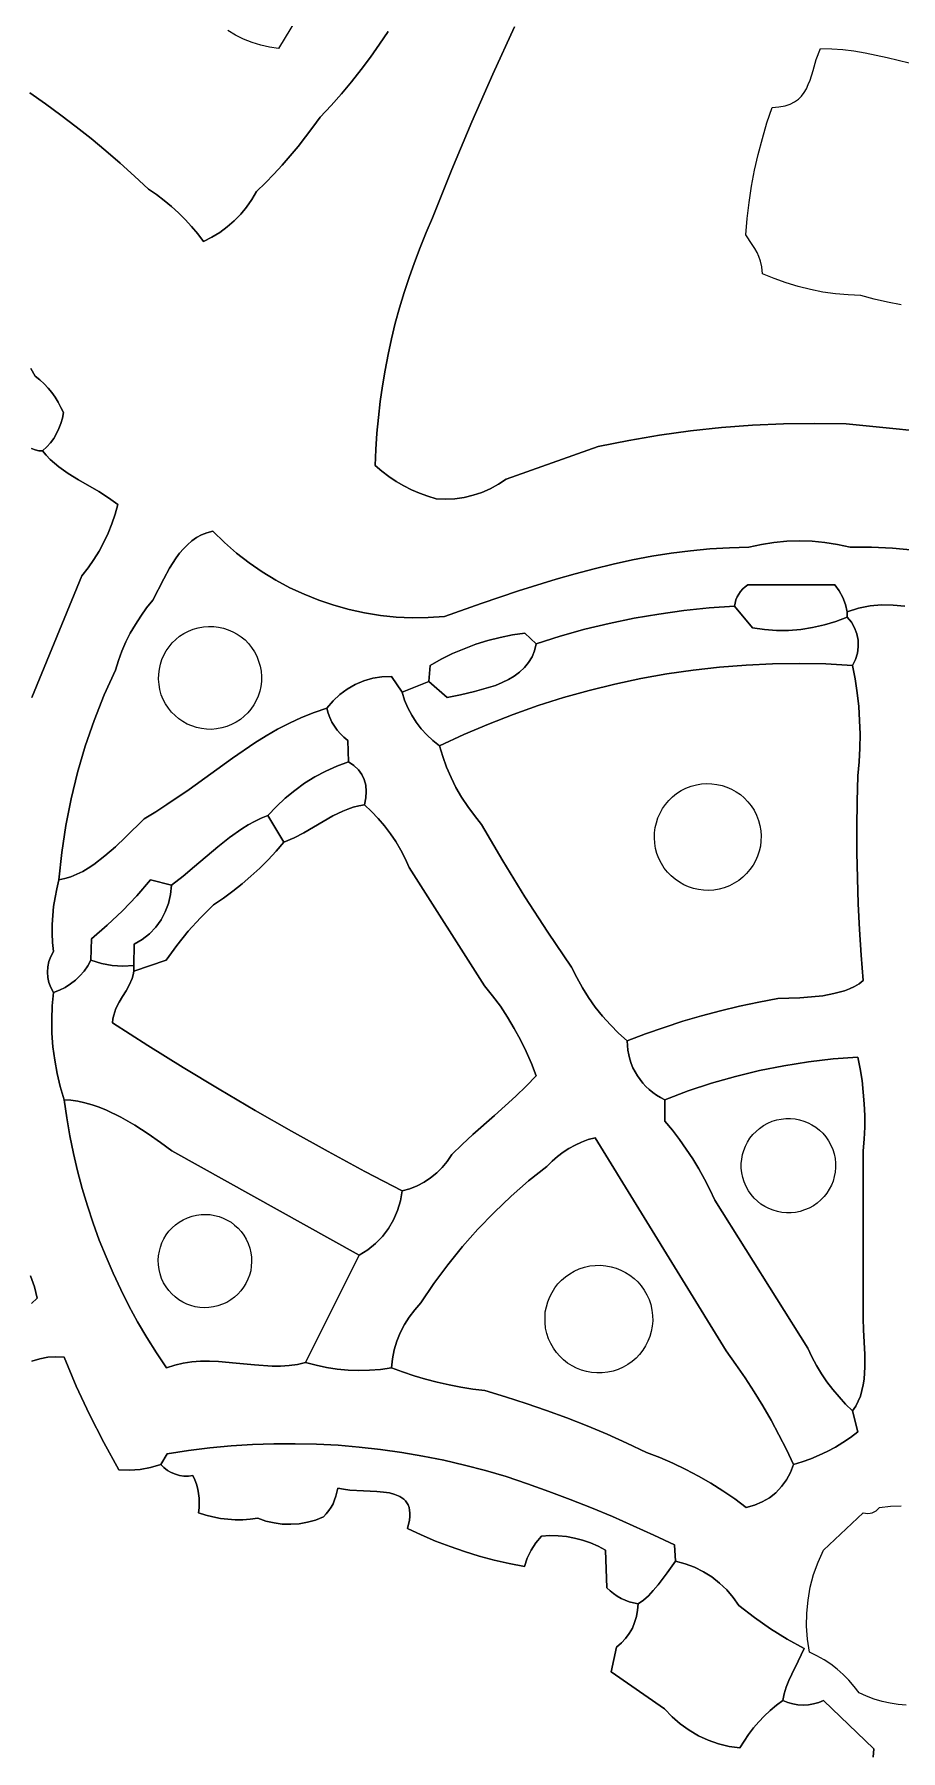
# Model space of a CAD drawing. Header units: inches. Extents: x 36.3 to 71.4, y 17.4 to 61.7.
# Drawn here: x 47.06 to 52.73, y 37.85 to 49.09 of the extents above; entities that cross this region are included whole.
import ezdxf

# ---------------------------------------------------------------- set-up
doc = ezdxf.new("R2010")
doc.units = ezdxf.units.IN
doc.header["$MEASUREMENT"] = 0
doc.layers.add('10_CLOSED_AREAS', color=7, linetype='CONTINUOUS', lineweight=18)
doc.layers.add('20_EXACT_CIRCLES', color=7, linetype='CONTINUOUS', lineweight=18)

msp = doc.modelspace()

# ---------------------------------------------------------------- linework, layer by layer
at = {"layer": '10_CLOSED_AREAS'}
for points in [[(48.857, 49.322), (48.66, 48.994), (48.601, 49.002), (48.543, 49.014), (48.486, 49.032), (48.431, 49.054), (48.378, 49.081), (48.328, 49.112)], [(49.378, 49.105), (49.321, 49.021), (49.262, 48.937), (49.201, 48.855), (49.137, 48.775), (49.071, 48.696), (49.003, 48.619), (48.931, 48.543), (48.885, 48.478), (48.837, 48.414), (48.787, 48.351), (48.736, 48.29), (48.683, 48.23), (48.629, 48.171), (48.573, 48.114), (48.515, 48.058), (48.485, 48.005), (48.45, 47.955), (48.412, 47.908), (48.369, 47.865), (48.324, 47.825), (48.275, 47.789), (48.223, 47.757), (48.169, 47.729), (48.131, 47.779), (48.09, 47.827), (48.048, 47.873), (48.004, 47.917), (47.958, 47.959), (47.91, 47.999), (47.86, 48.037), (47.809, 48.073), (47.717, 48.158), (47.623, 48.242), (47.528, 48.323), (47.432, 48.403), (47.334, 48.48), (47.234, 48.556), (47.133, 48.631), (47.031, 48.703)], [(47.031, 48.703), (47.133, 48.631), (47.234, 48.556), (47.334, 48.48), (47.432, 48.403), (47.528, 48.323), (47.623, 48.242), (47.717, 48.158), (47.809, 48.073), (47.86, 48.037), (47.91, 47.999), (47.958, 47.959), (48.004, 47.917), (48.048, 47.873), (48.09, 47.827), (48.131, 47.779), (48.169, 47.729), (48.223, 47.757), (48.275, 47.789), (48.324, 47.825), (48.369, 47.865), (48.412, 47.908), (48.45, 47.955), (48.485, 48.005), (48.515, 48.058), (48.573, 48.114), (48.629, 48.171), (48.683, 48.23), (48.736, 48.29), (48.787, 48.351), (48.837, 48.414), (48.885, 48.478), (48.931, 48.543), (49.003, 48.619), (49.071, 48.696), (49.137, 48.775), (49.201, 48.855), (49.262, 48.937), (49.321, 49.021), (49.378, 49.105)], [(53.116, 46.462), (52.375, 46.535), (52.17, 46.539), (51.966, 46.536), (51.762, 46.527), (51.559, 46.511), (51.356, 46.49), (51.154, 46.461), (50.953, 46.427), (50.753, 46.387), (50.15, 46.174), (50.099, 46.14), (50.046, 46.111), (49.99, 46.087), (49.933, 46.068), (49.874, 46.054), (49.814, 46.046), (49.753, 46.043), (49.692, 46.046), (49.637, 46.062), (49.583, 46.082), (49.53, 46.104), (49.479, 46.13), (49.429, 46.159), (49.382, 46.191), (49.336, 46.226), (49.292, 46.264), (49.297, 46.369), (49.304, 46.474), (49.313, 46.578), (49.325, 46.682), (49.34, 46.785), (49.357, 46.888), (49.377, 46.991), (49.399, 47.093), (49.424, 47.194), (49.452, 47.295), (49.481, 47.395), (49.514, 47.495), (49.549, 47.593), (49.586, 47.691), (49.626, 47.788), (49.668, 47.884), (49.793, 48.2), (49.924, 48.514), (50.062, 48.826), (50.205, 49.134)], [(50.205, 49.134), (50.062, 48.826), (49.924, 48.514), (49.793, 48.2), (49.668, 47.884), (49.626, 47.788), (49.586, 47.691), (49.549, 47.593), (49.514, 47.495), (49.481, 47.395), (49.452, 47.295), (49.424, 47.194), (49.399, 47.093), (49.377, 46.991), (49.357, 46.888), (49.34, 46.785), (49.325, 46.682), (49.313, 46.578), (49.304, 46.474), (49.297, 46.369), (49.292, 46.264), (49.336, 46.226), (49.382, 46.191), (49.429, 46.159), (49.479, 46.13), (49.53, 46.104), (49.583, 46.082), (49.637, 46.062), (49.692, 46.046), (49.753, 46.043), (49.814, 46.046), (49.874, 46.054), (49.933, 46.068), (49.99, 46.087), (50.046, 46.111), (50.099, 46.14), (50.15, 46.174), (50.753, 46.387), (50.953, 46.427), (51.154, 46.461), (51.356, 46.49), (51.559, 46.511), (51.762, 46.527), (51.966, 46.536), (52.17, 46.539), (52.375, 46.535), (53.116, 46.462)], [(52.735, 47.316), (52.647, 47.333), (52.559, 47.353), (52.472, 47.376), (52.389, 47.38), (52.306, 47.387), (52.224, 47.399), (52.142, 47.415), (52.062, 47.435), (51.983, 47.459), (51.904, 47.487), (51.827, 47.519), (51.823, 47.563), (51.815, 47.6), (51.805, 47.631), (51.793, 47.658), (51.778, 47.684), (51.76, 47.711), (51.718, 47.774), (51.727, 47.88), (51.74, 47.986), (51.756, 48.092), (51.776, 48.196), (51.8, 48.3), (51.827, 48.404), (51.857, 48.506), (51.891, 48.607), (51.936, 48.611), (51.976, 48.618), (52.01, 48.629), (52.038, 48.644), (52.063, 48.661), (52.084, 48.681), (52.101, 48.704), (52.116, 48.729), (52.128, 48.757), (52.14, 48.786), (52.16, 48.85), (52.18, 48.92), (52.207, 48.993), (52.281, 48.991), (52.354, 48.986), (52.427, 48.977), (52.5, 48.965), (52.644, 48.935), (52.788, 48.899)], [(47.037, 46.898), (47.067, 46.848), (47.097, 46.824), (47.124, 46.798), (47.15, 46.77), (47.174, 46.741), (47.196, 46.71), (47.217, 46.678), (47.235, 46.644), (47.251, 46.61), (47.244, 46.574), (47.235, 46.539), (47.222, 46.505), (47.206, 46.472), (47.188, 46.441), (47.166, 46.412), (47.142, 46.385), (47.115, 46.36), (47.139, 46.331), (47.165, 46.303), (47.192, 46.278), (47.221, 46.254), (47.283, 46.21), (47.349, 46.169), (47.482, 46.092), (47.547, 46.052), (47.607, 46.008), (47.589, 45.944), (47.568, 45.882), (47.544, 45.821), (47.516, 45.761), (47.485, 45.703), (47.45, 45.647), (47.412, 45.593), (47.371, 45.541), (47.044, 44.745)], [(47.043, 46.374), (47.066, 46.365), (47.09, 46.36), (47.115, 46.36), (47.142, 46.385), (47.166, 46.412), (47.188, 46.441), (47.206, 46.472), (47.222, 46.505), (47.235, 46.539), (47.244, 46.574), (47.251, 46.61), (47.235, 46.644), (47.217, 46.678), (47.196, 46.71), (47.174, 46.741), (47.15, 46.77), (47.124, 46.798), (47.097, 46.824), (47.067, 46.848), (47.037, 46.898)], [(47.044, 44.745), (47.371, 45.541), (47.412, 45.593), (47.45, 45.647), (47.485, 45.703), (47.516, 45.761), (47.544, 45.821), (47.568, 45.882), (47.589, 45.944), (47.607, 46.008), (47.547, 46.052), (47.482, 46.092), (47.349, 46.169), (47.283, 46.21), (47.221, 46.254), (47.192, 46.278), (47.165, 46.303), (47.139, 46.331), (47.115, 46.36), (47.09, 46.36), (47.066, 46.365), (47.043, 46.374)], [(52.76, 45.342), (52.684, 45.35), (52.608, 45.351), (52.532, 45.344), (52.456, 45.329), (52.382, 45.306), (52.382, 45.271), (52.41, 45.238), (52.431, 45.2), (52.446, 45.161), (52.454, 45.119), (52.455, 45.077), (52.449, 45.035), (52.437, 44.994), (52.417, 44.955), (52.434, 44.866), (52.448, 44.776), (52.458, 44.686), (52.464, 44.595), (52.467, 44.504), (52.466, 44.413), (52.461, 44.323), (52.452, 44.232), (52.447, 44.064), (52.445, 43.896), (52.445, 43.729), (52.449, 43.561), (52.454, 43.393), (52.463, 43.225), (52.474, 43.058), (52.488, 42.891), (52.46, 42.871), (52.43, 42.853), (52.398, 42.838), (52.365, 42.825), (52.331, 42.815), (52.296, 42.806), (52.222, 42.792), (52.148, 42.784), (52.073, 42.779), (51.929, 42.775), (51.803, 42.751), (51.677, 42.724), (51.553, 42.694), (51.429, 42.661), (51.306, 42.625), (51.184, 42.585), (51.063, 42.543), (50.943, 42.497), (50.944, 42.467), (50.947, 42.436), (50.952, 42.406), (50.959, 42.377), (50.969, 42.348), (50.98, 42.321), (50.994, 42.294), (51.009, 42.268), (51.026, 42.244), (51.044, 42.22), (51.065, 42.198), (51.086, 42.178), (51.11, 42.158), (51.135, 42.141), (51.161, 42.125), (51.188, 42.111), (51.341, 42.169), (51.495, 42.22), (51.651, 42.264), (51.809, 42.302), (51.968, 42.334), (52.129, 42.359), (52.29, 42.378), (52.452, 42.389), (52.468, 42.314), (52.48, 42.238), (52.488, 42.161), (52.494, 42.085), (52.497, 42.008), (52.497, 41.931), (52.494, 41.854), (52.488, 41.777), (52.488, 40.68), (52.49, 40.605), (52.494, 40.525), (52.497, 40.444), (52.498, 40.363), (52.493, 40.283), (52.487, 40.245), (52.479, 40.207), (52.469, 40.171), (52.455, 40.137), (52.438, 40.105), (52.417, 40.075), (52.452, 39.937), (52.405, 39.901), (52.355, 39.868), (52.305, 39.837), (52.252, 39.809), (52.199, 39.784), (52.144, 39.761), (52.088, 39.741), (52.031, 39.723), (52.012, 39.671), (51.986, 39.623), (51.953, 39.579), (51.916, 39.539), (51.873, 39.506), (51.826, 39.478), (51.775, 39.457), (51.721, 39.443), (51.646, 39.498), (51.569, 39.551), (51.489, 39.601), (51.408, 39.648), (51.325, 39.691), (51.241, 39.732), (51.155, 39.769), (51.068, 39.802), (50.939, 39.863), (50.81, 39.921), (50.679, 39.976), (50.547, 40.028), (50.414, 40.077), (50.28, 40.123), (50.145, 40.167), (50.009, 40.207), (49.931, 40.217), (49.853, 40.23), (49.776, 40.245), (49.699, 40.263), (49.622, 40.282), (49.547, 40.304), (49.472, 40.329), (49.398, 40.356), (49.327, 40.346), (49.256, 40.341), (49.186, 40.339), (49.115, 40.342), (49.044, 40.348), (48.974, 40.359), (48.905, 40.373), (48.836, 40.391), (48.783, 40.378), (48.729, 40.371), (48.673, 40.368), (48.617, 40.368), (48.501, 40.375), (48.383, 40.387), (48.266, 40.397), (48.207, 40.399), (48.149, 40.399), (48.092, 40.395), (48.035, 40.387), (47.98, 40.374), (47.926, 40.356), (47.86, 40.455), (47.797, 40.555), (47.737, 40.658), (47.68, 40.762), (47.627, 40.868), (47.577, 40.975), (47.53, 41.083), (47.486, 41.193), (47.445, 41.304), (47.408, 41.417), (47.374, 41.53), (47.344, 41.645), (47.316, 41.76), (47.293, 41.876), (47.273, 41.993), (47.256, 42.111), (47.23, 42.197), (47.21, 42.283), (47.194, 42.37), (47.182, 42.458), (47.176, 42.547), (47.174, 42.636), (47.178, 42.725), (47.186, 42.813), (47.168, 42.845), (47.156, 42.878), (47.149, 42.912), (47.146, 42.947), (47.148, 42.982), (47.156, 43.016), (47.168, 43.05), (47.185, 43.081), (47.18, 43.14), (47.178, 43.2), (47.178, 43.259), (47.181, 43.318), (47.187, 43.377), (47.196, 43.435), (47.207, 43.493), (47.221, 43.551), (47.24, 43.729), (47.267, 43.906), (47.302, 44.081), (47.344, 44.254), (47.394, 44.426), (47.452, 44.595), (47.518, 44.761), (47.591, 44.924), (47.611, 44.987), (47.634, 45.048), (47.66, 45.108), (47.689, 45.166), (47.722, 45.223), (47.757, 45.278), (47.795, 45.331), (47.836, 45.382), (47.908, 45.521), (47.946, 45.591), (47.989, 45.658), (48.012, 45.689), (48.037, 45.718), (48.063, 45.745), (48.092, 45.77), (48.123, 45.791), (48.155, 45.809), (48.191, 45.823), (48.229, 45.833), (48.305, 45.759), (48.384, 45.69), (48.467, 45.626), (48.553, 45.567), (48.642, 45.512), (48.733, 45.463), (48.827, 45.42), (48.923, 45.381), (49.022, 45.348), (49.122, 45.32), (49.223, 45.298), (49.326, 45.282), (49.43, 45.271), (49.534, 45.267), (49.64, 45.268), (49.745, 45.275), (49.986, 45.36), (50.23, 45.443), (50.477, 45.519), (50.601, 45.554), (50.726, 45.587), (50.851, 45.618), (50.977, 45.645), (51.104, 45.669), (51.23, 45.689), (51.357, 45.705), (51.484, 45.718), (51.611, 45.725), (51.739, 45.728), (51.821, 45.746), (51.903, 45.759), (51.987, 45.767), (52.07, 45.77), (52.153, 45.767), (52.237, 45.76), (52.319, 45.747), (52.401, 45.729), (52.541, 45.729), (52.68, 45.723), (52.819, 45.71)], [(52.819, 45.71), (52.68, 45.723), (52.541, 45.729), (52.401, 45.729), (52.319, 45.747), (52.237, 45.76), (52.153, 45.767), (52.07, 45.77), (51.987, 45.767), (51.903, 45.759), (51.821, 45.746), (51.739, 45.728), (51.611, 45.725), (51.484, 45.718), (51.357, 45.705), (51.23, 45.689), (51.104, 45.669), (50.977, 45.645), (50.851, 45.618), (50.726, 45.587), (50.601, 45.554), (50.477, 45.519), (50.23, 45.443), (49.986, 45.36), (49.745, 45.275), (49.64, 45.268), (49.534, 45.267), (49.43, 45.271), (49.326, 45.282), (49.223, 45.298), (49.122, 45.32), (49.022, 45.348), (48.923, 45.381), (48.827, 45.42), (48.733, 45.463), (48.642, 45.512), (48.553, 45.567), (48.467, 45.626), (48.384, 45.69), (48.305, 45.759), (48.229, 45.833), (48.191, 45.823), (48.155, 45.809), (48.123, 45.791), (48.092, 45.77), (48.063, 45.745), (48.037, 45.718), (48.012, 45.689), (47.989, 45.658), (47.946, 45.591), (47.908, 45.521), (47.836, 45.382), (47.795, 45.331), (47.757, 45.278), (47.722, 45.223), (47.689, 45.166), (47.66, 45.108), (47.634, 45.048), (47.611, 44.987), (47.591, 44.924), (47.518, 44.761), (47.452, 44.595), (47.394, 44.426), (47.344, 44.254), (47.302, 44.081), (47.267, 43.906), (47.24, 43.729), (47.221, 43.551), (47.261, 43.559), (47.3, 43.571), (47.339, 43.587), (47.377, 43.606), (47.414, 43.628), (47.451, 43.652), (47.523, 43.707), (47.592, 43.767), (47.658, 43.83), (47.78, 43.951), (47.856, 43.996), (47.929, 44.043), (48.074, 44.142), (48.359, 44.348), (48.504, 44.447), (48.578, 44.493), (48.653, 44.537), (48.731, 44.577), (48.81, 44.614), (48.892, 44.646), (48.976, 44.674), (49.016, 44.722), (49.06, 44.764), (49.109, 44.799), (49.162, 44.829), (49.218, 44.853), (49.276, 44.87), (49.336, 44.88), (49.398, 44.883), (49.468, 44.78), (49.643, 44.85), (49.653, 44.955), (49.725, 44.996), (49.799, 45.032), (49.875, 45.064), (49.952, 45.093), (50.03, 45.117), (50.11, 45.138), (50.191, 45.154), (50.273, 45.166), (50.346, 45.096), (50.504, 45.146), (50.664, 45.191), (50.825, 45.23), (50.987, 45.263), (51.15, 45.291), (51.314, 45.314), (51.479, 45.331), (51.645, 45.342), (51.648, 45.363), (51.654, 45.384), (51.662, 45.403), (51.672, 45.422), (51.684, 45.439), (51.699, 45.455), (51.715, 45.47), (51.732, 45.482), (52.302, 45.482), (52.331, 45.443), (52.355, 45.4), (52.372, 45.354), (52.382, 45.306), (52.456, 45.329), (52.532, 45.344), (52.608, 45.351), (52.684, 45.35), (52.76, 45.342)], [(47.035, 40.958), (47.061, 40.887), (47.08, 40.813), (47.042, 40.778)], [(47.042, 40.778), (47.08, 40.813), (47.061, 40.887), (47.035, 40.958)], [(47.045, 40.399), (47.096, 40.415), (47.148, 40.425), (47.202, 40.429), (47.255, 40.426), (47.335, 40.237), (47.422, 40.051), (47.515, 39.868), (47.614, 39.688), (47.683, 39.686), (47.753, 39.691), (47.821, 39.703), (47.888, 39.723), (47.93, 39.794), (48.069, 39.815), (48.209, 39.832), (48.349, 39.845), (48.489, 39.854), (48.629, 39.859), (48.769, 39.859), (48.909, 39.856), (49.049, 39.849), (49.188, 39.837), (49.327, 39.822), (49.466, 39.802), (49.604, 39.779), (49.741, 39.751), (49.878, 39.72), (50.014, 39.685), (50.149, 39.645), (50.29, 39.597), (50.43, 39.546), (50.569, 39.494), (50.708, 39.439), (50.845, 39.382), (50.981, 39.322), (51.117, 39.261), (51.251, 39.197), (51.259, 39.091), (51.322, 39.074), (51.383, 39.051), (51.441, 39.021), (51.496, 38.987), (51.547, 38.947), (51.594, 38.903), (51.636, 38.853), (51.674, 38.8), (51.775, 38.721), (51.88, 38.647), (51.989, 38.58), (52.101, 38.519), (52.061, 38.436), (52.019, 38.351), (52, 38.309), (51.984, 38.266), (51.97, 38.223), (51.961, 38.179), (51.993, 38.165), (52.026, 38.156), (52.06, 38.15), (52.094, 38.148), (52.129, 38.15), (52.162, 38.156), (52.196, 38.165), (52.228, 38.179), (52.558, 37.862), (52.553, 37.807)], [(52.553, 37.807), (52.558, 37.862), (52.228, 38.179), (52.196, 38.165), (52.162, 38.156), (52.129, 38.15), (52.094, 38.148), (52.06, 38.15), (52.026, 38.156), (51.993, 38.165), (51.961, 38.179), (51.919, 38.147), (51.878, 38.113), (51.84, 38.077), (51.804, 38.039), (51.769, 37.999), (51.737, 37.957), (51.707, 37.913), (51.68, 37.868), (51.609, 37.878), (51.54, 37.895), (51.473, 37.919), (51.409, 37.948), (51.347, 37.984), (51.29, 38.025), (51.236, 38.072), (51.187, 38.125), (50.837, 38.366), (50.872, 38.528), (50.904, 38.555), (50.931, 38.585), (50.955, 38.618), (50.976, 38.653), (50.991, 38.69), (51.003, 38.729), (51.01, 38.769), (51.013, 38.811), (50.984, 38.817), (50.956, 38.825), (50.929, 38.835), (50.902, 38.847), (50.877, 38.862), (50.853, 38.878), (50.83, 38.896), (50.808, 38.916), (50.8, 39.162), (50.752, 39.188), (50.702, 39.21), (50.65, 39.228), (50.598, 39.242), (50.544, 39.252), (50.49, 39.257), (50.436, 39.258), (50.381, 39.255), (50.344, 39.211), (50.313, 39.163), (50.288, 39.111), (50.27, 39.056), (50.17, 39.075), (50.071, 39.097), (49.974, 39.123), (49.877, 39.153), (49.782, 39.186), (49.687, 39.222), (49.594, 39.262), (49.503, 39.305), (49.516, 39.36), (49.519, 39.384), (49.519, 39.405), (49.517, 39.425), (49.514, 39.443), (49.508, 39.459), (49.5, 39.473), (49.491, 39.485), (49.48, 39.496), (49.453, 39.514), (49.421, 39.527), (49.385, 39.537), (49.346, 39.543), (49.303, 39.547), (49.215, 39.551), (49.127, 39.556), (49.085, 39.562), (49.047, 39.569), (49.042, 39.543), (49.035, 39.517), (49.026, 39.492), (49.016, 39.467), (49.003, 39.444), (48.988, 39.422), (48.971, 39.401), (48.953, 39.381), (48.901, 39.36), (48.848, 39.345), (48.794, 39.336), (48.739, 39.332), (48.684, 39.333), (48.63, 39.341), (48.576, 39.353), (48.523, 39.372), (48.474, 39.365), (48.425, 39.362), (48.376, 39.362), (48.327, 39.365), (48.279, 39.371), (48.23, 39.38), (48.183, 39.392), (48.136, 39.407), (48.139, 39.439), (48.14, 39.47), (48.139, 39.502), (48.136, 39.533), (48.13, 39.563), (48.122, 39.594), (48.111, 39.623), (48.098, 39.652), (48.069, 39.648), (48.04, 39.648), (48.011, 39.652), (47.984, 39.66), (47.957, 39.671), (47.932, 39.685), (47.909, 39.703), (47.888, 39.723), (47.821, 39.703), (47.753, 39.691), (47.683, 39.686), (47.614, 39.688), (47.515, 39.868), (47.422, 40.051), (47.335, 40.237), (47.255, 40.426), (47.202, 40.429), (47.148, 40.425), (47.096, 40.415), (47.045, 40.399)], [(52.769, 38.147), (52.716, 38.152), (52.663, 38.16), (52.611, 38.172), (52.56, 38.188), (52.51, 38.207), (52.461, 38.229), (52.429, 38.271), (52.394, 38.311), (52.356, 38.349), (52.317, 38.384), (52.275, 38.416), (52.231, 38.445), (52.184, 38.471), (52.136, 38.495), (52.123, 38.58), (52.117, 38.665), (52.118, 38.751), (52.126, 38.836), (52.141, 38.92), (52.163, 39.003), (52.192, 39.084), (52.227, 39.162), (52.488, 39.407), (52.502, 39.404), (52.517, 39.403), (52.532, 39.404), (52.546, 39.407), (52.56, 39.413), (52.572, 39.421), (52.583, 39.431), (52.593, 39.443), (52.665, 39.451), (52.736, 39.453)]]:
    msp.add_lwpolyline(points, dxfattribs=at)
for points in [[(52.382, 45.306), (52.372, 45.354), (52.355, 45.4), (52.331, 45.443), (52.302, 45.482), (51.732, 45.482), (51.715, 45.47), (51.699, 45.455), (51.684, 45.439), (51.672, 45.422), (51.662, 45.403), (51.654, 45.384), (51.648, 45.363), (51.645, 45.342), (51.763, 45.201), (51.842, 45.19), (51.92, 45.184), (51.999, 45.184), (52.078, 45.19), (52.156, 45.202), (52.233, 45.22), (52.308, 45.243), (52.382, 45.271)], [(49.468, 44.78), (49.485, 44.728), (49.506, 44.677), (49.532, 44.629), (49.561, 44.583), (49.594, 44.54), (49.63, 44.5), (49.67, 44.463), (49.714, 44.429), (49.872, 44.502), (50.033, 44.571), (50.195, 44.634), (50.36, 44.692), (50.525, 44.744), (50.693, 44.791), (50.861, 44.832), (51.031, 44.868), (51.202, 44.899), (51.374, 44.924), (51.547, 44.943), (51.72, 44.957), (51.894, 44.965), (52.068, 44.967), (52.243, 44.964), (52.417, 44.955), (52.437, 44.994), (52.449, 45.035), (52.455, 45.077), (52.454, 45.119), (52.446, 45.161), (52.431, 45.2), (52.41, 45.238), (52.382, 45.271), (52.308, 45.243), (52.233, 45.22), (52.156, 45.202), (52.078, 45.19), (51.999, 45.184), (51.92, 45.184), (51.842, 45.19), (51.763, 45.201), (51.645, 45.342), (51.479, 45.331), (51.314, 45.314), (51.15, 45.291), (50.987, 45.263), (50.825, 45.23), (50.664, 45.191), (50.504, 45.146), (50.346, 45.096), (50.335, 45.051), (50.319, 45.01), (50.297, 44.973), (50.27, 44.94), (50.238, 44.911), (50.203, 44.885), (50.165, 44.862), (50.123, 44.842), (50.08, 44.824), (50.035, 44.809), (49.943, 44.783), (49.851, 44.762), (49.764, 44.745), (49.643, 44.85)], [(49.764, 44.745), (49.851, 44.762), (49.943, 44.783), (50.035, 44.809), (50.08, 44.824), (50.123, 44.842), (50.165, 44.862), (50.203, 44.885), (50.238, 44.911), (50.27, 44.94), (50.297, 44.973), (50.319, 45.01), (50.335, 45.051), (50.346, 45.096), (50.273, 45.166), (50.191, 45.154), (50.11, 45.138), (50.03, 45.117), (49.952, 45.093), (49.875, 45.064), (49.799, 45.032), (49.725, 44.996), (49.653, 44.955), (49.643, 44.85)], [(52.452, 44.232), (52.461, 44.323), (52.466, 44.413), (52.467, 44.504), (52.464, 44.595), (52.458, 44.686), (52.448, 44.776), (52.434, 44.866), (52.417, 44.955), (52.243, 44.964), (52.068, 44.967), (51.894, 44.965), (51.72, 44.957), (51.547, 44.943), (51.374, 44.924), (51.202, 44.899), (51.031, 44.868), (50.861, 44.832), (50.693, 44.791), (50.525, 44.744), (50.36, 44.692), (50.195, 44.634), (50.033, 44.571), (49.872, 44.502), (49.714, 44.429), (49.735, 44.358), (49.76, 44.289), (49.789, 44.221), (49.821, 44.155), (49.858, 44.091), (49.898, 44.03), (49.942, 43.971), (49.989, 43.914), (50.128, 43.675), (50.273, 43.44), (50.423, 43.208), (50.578, 42.98), (50.612, 42.911), (50.649, 42.844), (50.689, 42.78), (50.733, 42.718), (50.781, 42.659), (50.832, 42.602), (50.886, 42.548), (50.943, 42.497), (51.063, 42.543), (51.184, 42.585), (51.306, 42.625), (51.429, 42.661), (51.553, 42.694), (51.677, 42.724), (51.803, 42.751), (51.929, 42.775), (52.073, 42.779), (52.148, 42.784), (52.222, 42.792), (52.296, 42.806), (52.331, 42.815), (52.365, 42.825), (52.398, 42.838), (52.43, 42.853), (52.46, 42.871), (52.488, 42.891), (52.474, 43.058), (52.463, 43.225), (52.454, 43.393), (52.449, 43.561), (52.445, 43.729), (52.445, 43.896), (52.447, 44.064)], [(49.468, 44.78), (49.398, 44.883), (49.336, 44.88), (49.276, 44.87), (49.218, 44.853), (49.162, 44.829), (49.109, 44.799), (49.06, 44.764), (49.016, 44.722), (48.976, 44.674), (48.984, 44.643), (48.995, 44.613), (49.009, 44.584), (49.025, 44.556), (49.043, 44.53), (49.064, 44.506), (49.087, 44.484), (49.113, 44.464), (49.117, 44.323), (49.153, 44.299), (49.182, 44.271), (49.205, 44.24), (49.221, 44.207), (49.23, 44.17), (49.234, 44.13), (49.231, 44.088), (49.222, 44.042), (49.268, 43.999), (49.312, 43.953), (49.353, 43.904), (49.392, 43.853), (49.427, 43.801), (49.459, 43.746), (49.488, 43.69), (49.515, 43.632), (50.007, 42.858), (50.061, 42.792), (50.112, 42.723), (50.159, 42.652), (50.203, 42.578), (50.244, 42.503), (50.281, 42.427), (50.315, 42.348), (50.346, 42.268), (50.28, 42.2), (50.212, 42.135), (50.073, 42.009), (49.932, 41.884), (49.862, 41.819), (49.793, 41.752), (49.764, 41.708), (49.731, 41.668), (49.695, 41.632), (49.655, 41.599), (49.612, 41.571), (49.566, 41.547), (49.518, 41.528), (49.468, 41.514), (49.457, 41.449), (49.438, 41.386), (49.412, 41.326), (49.379, 41.269), (49.34, 41.217), (49.294, 41.17), (49.243, 41.128), (49.187, 41.093), (48.836, 40.391), (48.905, 40.373), (48.974, 40.359), (49.044, 40.348), (49.115, 40.342), (49.186, 40.339), (49.256, 40.341), (49.327, 40.346), (49.398, 40.356), (49.405, 40.415), (49.417, 40.474), (49.434, 40.531), (49.456, 40.586), (49.483, 40.639), (49.515, 40.689), (49.551, 40.737), (49.592, 40.782), (49.677, 40.909), (49.768, 41.031), (49.864, 41.15), (49.965, 41.265), (50.071, 41.374), (50.182, 41.48), (50.297, 41.58), (50.417, 41.675), (50.45, 41.709), (50.485, 41.739), (50.522, 41.767), (50.561, 41.793), (50.601, 41.815), (50.643, 41.834), (50.687, 41.85), (50.732, 41.863), (51.591, 40.467), (51.654, 40.379), (51.715, 40.29), (51.774, 40.199), (51.83, 40.107), (51.884, 40.013), (51.936, 39.918), (51.985, 39.821), (52.031, 39.723), (52.088, 39.741), (52.144, 39.761), (52.199, 39.784), (52.252, 39.809), (52.305, 39.837), (52.355, 39.868), (52.405, 39.901), (52.452, 39.937), (52.417, 40.075), (52.372, 40.119), (52.329, 40.166), (52.288, 40.214), (52.25, 40.265), (52.214, 40.318), (52.182, 40.372), (52.152, 40.428), (52.125, 40.486), (51.517, 41.454), (51.484, 41.524), (51.449, 41.592), (51.411, 41.659), (51.372, 41.724), (51.329, 41.788), (51.285, 41.851), (51.238, 41.912), (51.189, 41.971), (51.188, 42.111), (51.161, 42.125), (51.135, 42.141), (51.11, 42.158), (51.086, 42.178), (51.065, 42.198), (51.044, 42.22), (51.026, 42.244), (51.009, 42.268), (50.994, 42.294), (50.98, 42.321), (50.969, 42.348), (50.959, 42.377), (50.952, 42.406), (50.947, 42.436), (50.944, 42.467), (50.943, 42.497), (50.886, 42.548), (50.832, 42.602), (50.781, 42.659), (50.733, 42.718), (50.689, 42.78), (50.649, 42.844), (50.612, 42.911), (50.578, 42.98), (50.423, 43.208), (50.273, 43.44), (50.128, 43.675), (49.989, 43.914), (49.942, 43.971), (49.898, 44.03), (49.858, 44.091), (49.821, 44.155), (49.789, 44.221), (49.76, 44.289), (49.735, 44.358), (49.714, 44.429), (49.67, 44.463), (49.63, 44.5), (49.594, 44.54), (49.561, 44.583), (49.532, 44.629), (49.506, 44.677), (49.485, 44.728)], [(47.821, 43.551), (47.958, 43.516), (48.034, 43.575), (48.109, 43.638), (48.261, 43.767), (48.338, 43.828), (48.419, 43.884), (48.46, 43.91), (48.502, 43.933), (48.546, 43.954), (48.59, 43.972), (48.645, 44.031), (48.703, 44.086), (48.765, 44.136), (48.83, 44.183), (48.898, 44.225), (48.968, 44.262), (49.041, 44.295), (49.117, 44.323), (49.113, 44.464), (49.087, 44.484), (49.064, 44.506), (49.043, 44.53), (49.025, 44.556), (49.009, 44.584), (48.995, 44.613), (48.984, 44.643), (48.976, 44.674), (48.892, 44.646), (48.81, 44.614), (48.731, 44.577), (48.653, 44.537), (48.578, 44.493), (48.504, 44.447), (48.359, 44.348), (48.074, 44.142), (47.929, 44.043), (47.856, 43.996), (47.78, 43.951), (47.658, 43.83), (47.592, 43.767), (47.523, 43.707), (47.451, 43.652), (47.414, 43.628), (47.377, 43.606), (47.339, 43.587), (47.3, 43.571), (47.261, 43.559), (47.221, 43.551), (47.207, 43.493), (47.196, 43.435), (47.187, 43.377), (47.181, 43.318), (47.178, 43.259), (47.178, 43.2), (47.18, 43.14), (47.185, 43.081), (47.168, 43.05), (47.156, 43.016), (47.148, 42.982), (47.146, 42.947), (47.149, 42.912), (47.156, 42.878), (47.168, 42.845), (47.186, 42.813), (47.225, 42.829), (47.262, 42.847), (47.297, 42.869), (47.329, 42.895), (47.359, 42.923), (47.386, 42.954), (47.41, 42.988), (47.431, 43.024), (47.434, 43.165), (47.538, 43.254), (47.638, 43.348), (47.732, 43.447)], [(49.117, 44.323), (49.041, 44.295), (48.968, 44.262), (48.898, 44.225), (48.83, 44.183), (48.765, 44.136), (48.703, 44.086), (48.645, 44.031), (48.59, 43.972), (48.695, 43.797), (48.762, 43.825), (48.825, 43.859), (48.951, 43.933), (49.014, 43.969), (49.08, 44), (49.114, 44.014), (49.149, 44.026), (49.185, 44.035), (49.222, 44.042), (49.231, 44.088), (49.234, 44.13), (49.23, 44.17), (49.221, 44.207), (49.205, 44.24), (49.182, 44.271), (49.153, 44.299)], [(49.222, 44.042), (49.185, 44.035), (49.149, 44.026), (49.114, 44.014), (49.08, 44), (49.014, 43.969), (48.951, 43.933), (48.825, 43.859), (48.762, 43.825), (48.695, 43.797), (48.644, 43.738), (48.591, 43.682), (48.536, 43.628), (48.479, 43.575), (48.421, 43.525), (48.36, 43.477), (48.298, 43.431), (48.234, 43.387), (48.148, 43.303), (48.068, 43.215), (47.993, 43.122), (47.923, 43.024), (47.712, 42.954), (47.707, 42.929), (47.7, 42.905), (47.682, 42.862), (47.661, 42.824), (47.638, 42.787), (47.615, 42.749), (47.595, 42.709), (47.58, 42.665), (47.575, 42.64), (47.572, 42.614), (47.803, 42.466), (48.036, 42.322), (48.27, 42.18), (48.506, 42.041), (48.744, 41.905), (48.984, 41.772), (49.225, 41.642), (49.468, 41.514), (49.518, 41.528), (49.566, 41.547), (49.612, 41.571), (49.655, 41.599), (49.695, 41.632), (49.731, 41.668), (49.764, 41.708), (49.793, 41.752), (49.862, 41.819), (49.932, 41.884), (50.073, 42.009), (50.212, 42.135), (50.28, 42.2), (50.346, 42.268), (50.315, 42.348), (50.281, 42.427), (50.244, 42.503), (50.203, 42.578), (50.159, 42.652), (50.112, 42.723), (50.061, 42.792), (50.007, 42.858), (49.515, 43.632), (49.488, 43.69), (49.459, 43.746), (49.427, 43.801), (49.392, 43.853), (49.353, 43.904), (49.312, 43.953), (49.268, 43.999)], [(47.958, 43.516), (47.953, 43.455), (47.939, 43.397), (47.918, 43.341), (47.89, 43.289), (47.855, 43.241), (47.814, 43.198), (47.767, 43.161), (47.715, 43.129), (47.712, 42.989), (47.712, 42.954), (47.923, 43.024), (47.993, 43.122), (48.068, 43.215), (48.148, 43.303), (48.234, 43.387), (48.298, 43.431), (48.36, 43.477), (48.421, 43.525), (48.479, 43.575), (48.536, 43.628), (48.591, 43.682), (48.644, 43.738), (48.695, 43.797), (48.59, 43.972), (48.546, 43.954), (48.502, 43.933), (48.46, 43.91), (48.419, 43.884), (48.338, 43.828), (48.261, 43.767), (48.109, 43.638), (48.034, 43.575)], [(47.715, 43.129), (47.767, 43.161), (47.814, 43.198), (47.855, 43.241), (47.89, 43.289), (47.918, 43.341), (47.939, 43.397), (47.953, 43.455), (47.958, 43.516), (47.821, 43.551), (47.732, 43.447), (47.638, 43.348), (47.538, 43.254), (47.434, 43.165), (47.431, 43.024), (47.5, 43.004), (47.57, 42.991), (47.641, 42.986), (47.712, 42.989)], [(47.186, 42.813), (47.178, 42.725), (47.174, 42.636), (47.176, 42.547), (47.182, 42.458), (47.194, 42.37), (47.21, 42.283), (47.23, 42.197), (47.256, 42.111), (47.3, 42.109), (47.346, 42.102), (47.392, 42.092), (47.439, 42.078), (47.486, 42.062), (47.533, 42.042), (47.626, 41.997), (47.718, 41.945), (47.805, 41.889), (47.887, 41.832), (47.961, 41.777), (49.187, 41.093), (49.243, 41.128), (49.294, 41.17), (49.34, 41.217), (49.379, 41.269), (49.412, 41.326), (49.438, 41.386), (49.457, 41.449), (49.468, 41.514), (49.225, 41.642), (48.984, 41.772), (48.744, 41.905), (48.506, 42.041), (48.27, 42.18), (48.036, 42.322), (47.803, 42.466), (47.572, 42.614), (47.575, 42.64), (47.58, 42.665), (47.595, 42.709), (47.615, 42.749), (47.638, 42.787), (47.661, 42.824), (47.682, 42.862), (47.7, 42.905), (47.707, 42.929), (47.712, 42.954), (47.712, 42.989), (47.641, 42.986), (47.57, 42.991), (47.5, 43.004), (47.431, 43.024), (47.41, 42.988), (47.386, 42.954), (47.359, 42.923), (47.329, 42.895), (47.297, 42.869), (47.262, 42.847), (47.225, 42.829)], [(51.188, 42.111), (51.189, 41.971), (51.238, 41.912), (51.285, 41.851), (51.329, 41.788), (51.372, 41.724), (51.411, 41.659), (51.449, 41.592), (51.484, 41.524), (51.517, 41.454), (52.125, 40.486), (52.152, 40.428), (52.182, 40.372), (52.214, 40.318), (52.25, 40.265), (52.288, 40.214), (52.329, 40.166), (52.372, 40.119), (52.417, 40.075), (52.438, 40.105), (52.455, 40.137), (52.469, 40.171), (52.479, 40.207), (52.487, 40.245), (52.493, 40.283), (52.498, 40.363), (52.497, 40.444), (52.494, 40.525), (52.49, 40.605), (52.488, 40.68), (52.488, 41.777), (52.494, 41.854), (52.497, 41.931), (52.497, 42.008), (52.494, 42.085), (52.488, 42.161), (52.48, 42.238), (52.468, 42.314), (52.452, 42.389), (52.29, 42.378), (52.129, 42.359), (51.968, 42.334), (51.809, 42.302), (51.651, 42.264), (51.495, 42.22), (51.341, 42.169)], [(47.256, 42.111), (47.273, 41.993), (47.293, 41.876), (47.316, 41.76), (47.344, 41.645), (47.374, 41.53), (47.408, 41.417), (47.445, 41.304), (47.486, 41.193), (47.53, 41.083), (47.577, 40.975), (47.627, 40.868), (47.68, 40.762), (47.737, 40.658), (47.797, 40.555), (47.86, 40.455), (47.926, 40.356), (47.98, 40.374), (48.035, 40.387), (48.092, 40.395), (48.149, 40.399), (48.207, 40.399), (48.266, 40.397), (48.383, 40.387), (48.501, 40.375), (48.617, 40.368), (48.673, 40.368), (48.729, 40.371), (48.783, 40.378), (48.836, 40.391), (49.187, 41.093), (47.961, 41.777), (47.887, 41.832), (47.805, 41.889), (47.718, 41.945), (47.626, 41.997), (47.533, 42.042), (47.486, 42.062), (47.439, 42.078), (47.392, 42.092), (47.346, 42.102), (47.3, 42.109)], [(52.031, 39.723), (51.985, 39.821), (51.936, 39.918), (51.884, 40.013), (51.83, 40.107), (51.774, 40.199), (51.715, 40.29), (51.654, 40.379), (51.591, 40.467), (50.732, 41.863), (50.687, 41.85), (50.643, 41.834), (50.601, 41.815), (50.561, 41.793), (50.522, 41.767), (50.485, 41.739), (50.45, 41.709), (50.417, 41.675), (50.297, 41.58), (50.182, 41.48), (50.071, 41.374), (49.965, 41.265), (49.864, 41.15), (49.768, 41.031), (49.677, 40.909), (49.592, 40.782), (49.551, 40.737), (49.515, 40.689), (49.483, 40.639), (49.456, 40.586), (49.434, 40.531), (49.417, 40.474), (49.405, 40.415), (49.398, 40.356), (49.472, 40.329), (49.547, 40.304), (49.622, 40.282), (49.699, 40.263), (49.776, 40.245), (49.853, 40.23), (49.931, 40.217), (50.009, 40.207), (50.145, 40.167), (50.28, 40.123), (50.414, 40.077), (50.547, 40.028), (50.679, 39.976), (50.81, 39.921), (50.939, 39.863), (51.068, 39.802), (51.155, 39.769), (51.241, 39.732), (51.325, 39.691), (51.408, 39.648), (51.489, 39.601), (51.569, 39.551), (51.646, 39.498), (51.721, 39.443), (51.775, 39.457), (51.826, 39.478), (51.873, 39.506), (51.916, 39.539), (51.953, 39.579), (51.986, 39.623), (52.012, 39.671)], [(51.259, 39.091), (51.251, 39.197), (51.117, 39.261), (50.981, 39.322), (50.845, 39.382), (50.708, 39.439), (50.569, 39.494), (50.43, 39.546), (50.29, 39.597), (50.149, 39.645), (50.014, 39.685), (49.878, 39.72), (49.741, 39.751), (49.604, 39.779), (49.466, 39.802), (49.327, 39.822), (49.188, 39.837), (49.049, 39.849), (48.909, 39.856), (48.769, 39.859), (48.629, 39.859), (48.489, 39.854), (48.349, 39.845), (48.209, 39.832), (48.069, 39.815), (47.93, 39.794), (47.888, 39.723), (47.909, 39.703), (47.932, 39.685), (47.957, 39.671), (47.984, 39.66), (48.011, 39.652), (48.04, 39.648), (48.069, 39.648), (48.098, 39.652), (48.111, 39.623), (48.122, 39.594), (48.13, 39.563), (48.136, 39.533), (48.139, 39.502), (48.14, 39.47), (48.139, 39.439), (48.136, 39.407), (48.183, 39.392), (48.23, 39.38), (48.279, 39.371), (48.327, 39.365), (48.376, 39.362), (48.425, 39.362), (48.474, 39.365), (48.523, 39.372), (48.576, 39.353), (48.63, 39.341), (48.684, 39.333), (48.739, 39.332), (48.794, 39.336), (48.848, 39.345), (48.901, 39.36), (48.953, 39.381), (48.971, 39.401), (48.988, 39.422), (49.003, 39.444), (49.016, 39.467), (49.026, 39.492), (49.035, 39.517), (49.042, 39.543), (49.047, 39.569), (49.085, 39.562), (49.127, 39.556), (49.215, 39.551), (49.303, 39.547), (49.346, 39.543), (49.385, 39.537), (49.421, 39.527), (49.453, 39.514), (49.48, 39.496), (49.491, 39.485), (49.5, 39.473), (49.508, 39.459), (49.514, 39.443), (49.517, 39.425), (49.519, 39.405), (49.519, 39.384), (49.516, 39.36), (49.503, 39.305), (49.594, 39.262), (49.687, 39.222), (49.782, 39.186), (49.877, 39.153), (49.974, 39.123), (50.071, 39.097), (50.17, 39.075), (50.27, 39.056), (50.288, 39.111), (50.313, 39.163), (50.344, 39.211), (50.381, 39.255), (50.436, 39.258), (50.49, 39.257), (50.544, 39.252), (50.598, 39.242), (50.65, 39.228), (50.702, 39.21), (50.752, 39.188), (50.8, 39.162), (50.808, 38.916), (50.83, 38.896), (50.853, 38.878), (50.877, 38.862), (50.902, 38.847), (50.929, 38.835), (50.956, 38.825), (50.984, 38.817), (51.013, 38.811), (51.048, 38.835), (51.081, 38.864), (51.113, 38.898), (51.144, 38.935), (51.203, 39.014)], [(51.961, 38.179), (51.97, 38.223), (51.984, 38.266), (52, 38.309), (52.019, 38.351), (52.061, 38.436), (52.101, 38.519), (51.989, 38.58), (51.88, 38.647), (51.775, 38.721), (51.674, 38.8), (51.636, 38.853), (51.594, 38.903), (51.547, 38.947), (51.496, 38.987), (51.441, 39.021), (51.383, 39.051), (51.322, 39.074), (51.259, 39.091), (51.203, 39.014), (51.144, 38.935), (51.113, 38.898), (51.081, 38.864), (51.048, 38.835), (51.013, 38.811), (51.01, 38.769), (51.003, 38.729), (50.991, 38.69), (50.976, 38.653), (50.955, 38.618), (50.931, 38.585), (50.904, 38.555), (50.872, 38.528), (50.837, 38.366), (51.187, 38.125), (51.236, 38.072), (51.29, 38.025), (51.347, 37.984), (51.409, 37.948), (51.473, 37.919), (51.54, 37.895), (51.609, 37.878), (51.68, 37.868), (51.707, 37.913), (51.737, 37.957), (51.769, 37.999), (51.804, 38.039), (51.84, 38.077), (51.878, 38.113), (51.919, 38.147)]]:
    msp.add_lwpolyline(points, close=True, dxfattribs=at)
at = {"layer": '20_EXACT_CIRCLES'}
for points in [[(47.883, 44.796), (47.877, 44.83), (47.874, 44.864), (47.875, 44.897), (47.879, 44.93), (47.886, 44.962), (47.896, 44.993), (47.909, 45.022), (47.924, 45.05), (47.943, 45.077), (47.963, 45.102), (47.987, 45.125), (48.012, 45.145), (48.04, 45.163), (48.069, 45.179), (48.1, 45.192), (48.134, 45.201), (48.168, 45.207), (48.201, 45.21), (48.235, 45.209), (48.267, 45.205), (48.299, 45.198), (48.33, 45.188), (48.36, 45.175), (48.388, 45.16), (48.415, 45.141), (48.44, 45.121), (48.462, 45.097), (48.483, 45.072), (48.501, 45.044), (48.517, 45.015), (48.529, 44.983), (48.539, 44.95), (48.545, 44.916), (48.548, 44.883), (48.547, 44.849), (48.543, 44.817), (48.536, 44.785), (48.526, 44.754), (48.513, 44.724), (48.497, 44.696), (48.479, 44.669), (48.458, 44.644), (48.435, 44.622), (48.41, 44.601), (48.382, 44.583), (48.352, 44.567), (48.321, 44.555), (48.288, 44.545), (48.254, 44.539), (48.22, 44.536), (48.187, 44.537), (48.154, 44.541), (48.122, 44.548), (48.091, 44.558), (48.062, 44.571), (48.033, 44.587), (48.007, 44.605), (47.982, 44.626), (47.959, 44.649), (47.939, 44.674), (47.92, 44.702), (47.905, 44.731), (47.892, 44.763)], [(51.15, 43.69), (51.137, 43.723), (51.128, 43.757), (51.122, 43.791), (51.12, 43.825), (51.121, 43.859), (51.125, 43.893), (51.133, 43.925), (51.143, 43.957), (51.157, 43.988), (51.173, 44.017), (51.192, 44.045), (51.214, 44.071), (51.239, 44.095), (51.266, 44.116), (51.295, 44.135), (51.327, 44.151), (51.361, 44.164), (51.395, 44.173), (51.429, 44.179), (51.463, 44.181), (51.497, 44.18), (51.53, 44.176), (51.563, 44.169), (51.595, 44.158), (51.626, 44.144), (51.655, 44.128), (51.683, 44.109), (51.708, 44.087), (51.732, 44.062), (51.754, 44.035), (51.773, 44.006), (51.789, 43.974), (51.802, 43.94), (51.811, 43.906), (51.817, 43.872), (51.819, 43.838), (51.818, 43.804), (51.814, 43.771), (51.806, 43.738), (51.796, 43.706), (51.782, 43.676), (51.766, 43.646), (51.746, 43.619), (51.724, 43.593), (51.7, 43.569), (51.673, 43.547), (51.643, 43.528), (51.611, 43.512), (51.578, 43.499), (51.544, 43.49), (51.51, 43.484), (51.476, 43.482), (51.442, 43.483), (51.408, 43.487), (51.376, 43.495), (51.344, 43.505), (51.313, 43.519), (51.284, 43.535), (51.256, 43.555), (51.23, 43.577), (51.206, 43.601), (51.185, 43.628), (51.166, 43.658)], [(51.72, 41.544), (51.708, 41.573), (51.699, 41.603), (51.692, 41.633), (51.689, 41.663), (51.689, 41.693), (51.692, 41.722), (51.697, 41.752), (51.706, 41.78), (51.717, 41.808), (51.73, 41.834), (51.746, 41.859), (51.765, 41.883), (51.786, 41.904), (51.809, 41.924), (51.835, 41.942), (51.862, 41.957), (51.891, 41.97), (51.921, 41.979), (51.951, 41.985), (51.981, 41.988), (52.011, 41.988), (52.041, 41.986), (52.07, 41.98), (52.098, 41.972), (52.126, 41.961), (52.152, 41.947), (52.177, 41.931), (52.201, 41.913), (52.222, 41.892), (52.242, 41.868), (52.26, 41.843), (52.275, 41.815), (52.288, 41.786), (52.297, 41.757), (52.303, 41.727), (52.306, 41.697), (52.306, 41.667), (52.304, 41.637), (52.298, 41.608), (52.29, 41.579), (52.279, 41.552), (52.265, 41.525), (52.249, 41.5), (52.231, 41.477), (52.21, 41.455), (52.187, 41.435), (52.161, 41.417), (52.133, 41.402), (52.104, 41.39), (52.075, 41.38), (52.045, 41.374), (52.015, 41.371), (51.985, 41.371), (51.955, 41.374), (51.926, 41.379), (51.897, 41.388), (51.87, 41.399), (51.843, 41.412), (51.818, 41.428), (51.795, 41.447), (51.773, 41.468), (51.753, 41.491), (51.736, 41.516)], [(47.894, 40.941), (47.884, 40.971), (47.877, 41), (47.873, 41.03), (47.872, 41.06), (47.874, 41.09), (47.879, 41.119), (47.886, 41.147), (47.896, 41.175), (47.909, 41.201), (47.924, 41.226), (47.942, 41.25), (47.962, 41.272), (47.984, 41.292), (48.009, 41.31), (48.035, 41.326), (48.063, 41.339), (48.093, 41.349), (48.123, 41.356), (48.153, 41.36), (48.183, 41.361), (48.212, 41.359), (48.241, 41.354), (48.27, 41.347), (48.297, 41.337), (48.324, 41.324), (48.349, 41.309), (48.372, 41.291), (48.394, 41.271), (48.414, 41.249), (48.432, 41.224), (48.448, 41.198), (48.461, 41.17), (48.471, 41.14), (48.478, 41.11), (48.482, 41.08), (48.483, 41.05), (48.481, 41.021), (48.477, 40.992), (48.469, 40.963), (48.459, 40.936), (48.446, 40.909), (48.431, 40.884), (48.413, 40.861), (48.393, 40.839), (48.371, 40.819), (48.347, 40.801), (48.32, 40.785), (48.292, 40.772), (48.262, 40.762), (48.233, 40.755), (48.203, 40.751), (48.173, 40.75), (48.143, 40.752), (48.114, 40.756), (48.086, 40.764), (48.058, 40.774), (48.032, 40.787), (48.007, 40.802), (47.983, 40.82), (47.961, 40.84), (47.941, 40.862), (47.923, 40.886), (47.907, 40.913)], [(50.408, 40.616), (50.404, 40.652), (50.404, 40.687), (50.406, 40.722), (50.413, 40.756), (50.422, 40.789), (50.435, 40.82), (50.45, 40.85), (50.468, 40.879), (50.489, 40.906), (50.513, 40.93), (50.538, 40.952), (50.566, 40.972), (50.596, 40.989), (50.628, 41.004), (50.662, 41.015), (50.697, 41.023), (50.733, 41.027), (50.768, 41.028), (50.803, 41.025), (50.837, 41.018), (50.87, 41.009), (50.901, 40.996), (50.931, 40.981), (50.96, 40.963), (50.987, 40.942), (51.011, 40.919), (51.033, 40.893), (51.053, 40.865), (51.07, 40.835), (51.085, 40.803), (51.096, 40.77), (51.104, 40.734), (51.108, 40.698), (51.109, 40.663), (51.106, 40.628), (51.099, 40.594), (51.09, 40.561), (51.077, 40.53), (51.062, 40.5), (51.044, 40.471), (51.023, 40.444), (51, 40.42), (50.974, 40.398), (50.946, 40.378), (50.916, 40.361), (50.884, 40.346), (50.851, 40.335), (50.815, 40.327), (50.779, 40.323), (50.744, 40.323), (50.709, 40.325), (50.675, 40.332), (50.642, 40.341), (50.611, 40.354), (50.581, 40.369), (50.552, 40.387), (50.525, 40.408), (50.501, 40.432), (50.479, 40.457), (50.459, 40.485), (50.442, 40.515), (50.427, 40.547), (50.416, 40.581)]]:
    msp.add_lwpolyline(points, close=True, dxfattribs=at)

doc.saveas('drawing.dxf')
